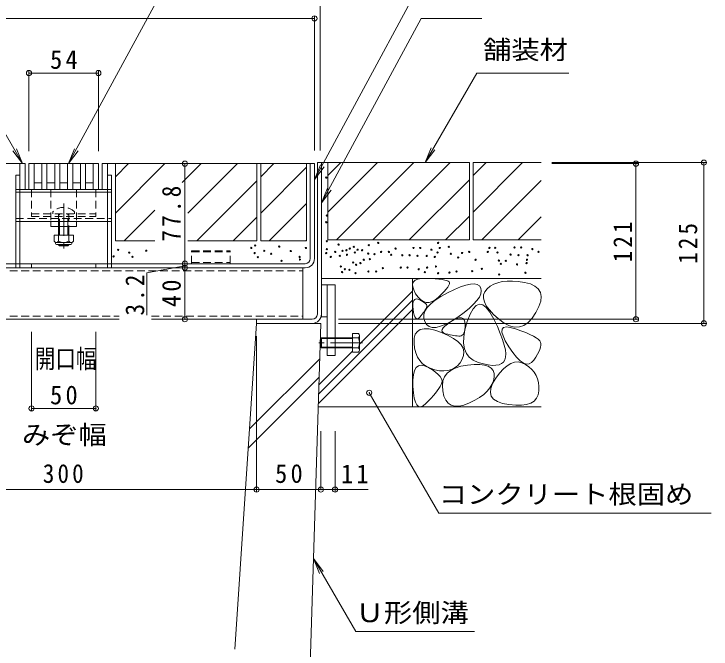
# Model space of a CAD drawing. Units: millimetres at full size, sheet at 1:5; some dimension numbers follow another scale. Extents: x -1741 to 1924, y -1327 to 1336.
# Drawn here: x 864 to 1406, y -980 to -486 of the extents above; entities that cross this region are included whole.
import ezdxf
from ezdxf.enums import TextEntityAlignment as Align

# ---------------------------------------------------------------- set-up
doc = ezdxf.new("R2010")
doc.units = ezdxf.units.MM
doc.header["$LTSCALE"] = 5
doc.header["$PDMODE"] = 32
doc.header["$PDSIZE"] = 4
doc.linetypes.add('CHAIN1', pattern=[8, 5, -1, 1, -1])
doc.linetypes.add('DASHED1', pattern=[1.8, 1.2, -0.6])
for name, color, linetype, lineweight in [('4-0_OUTLINE-0', 7, 'Continuous', 5), ('4-2_A_避難通路', 3, 'Continuous', 5), ('4-4_0108_天井情報・�', 7, 'Continuous', 5), ('4-5_0055_アルミ建具_', 7, 'Continuous', 5), ('4-7_03本体__3', 134, 'DASHED1', 5), ('4-E_10ﾎﾞﾙﾄ__2', 2, 'Continuous', 5), ('4-F_10ﾎﾞﾙﾄ__1', 6, 'Continuous', 5)]:
    doc.layers.add(name, color=color, linetype=linetype, lineweight=lineweight)
doc.styles.add('ＭＳ ゴシック', font='')
doc.styles.get('ＭＳ ゴシック').set_extended_font_data('MS Gothic')

msp = doc.modelspace()

# ---------------------------------------------------------------- linework, layer by layer
at = {"layer": '4-0_OUTLINE-0'}
for p, q in [((1102.96, -601.243), (1099.76, -601.243)), ((1099.76, -719.043), (1099.76, -601.243)), ((1102.96, -721.243), (1102.96, -601.243)), ((872.445, -602.043), (707.46, -602.043)), ((868.445, -679.843), (868.445, -602.043)), ((872.445, -602.043), (872.445, -622.043)), ((932.445, -602.043), (932.445, -622.043)), ((932.445, -602.043), (1091.967, -602.043)), ((936.445, -679.843), (936.445, -602.043)), ((1097.46, -602.043), (1091.967, -602.043)), ((1094.26, -675.843), (1094.26, -602.043)), ((1097.46, -675.843), (1097.46, -602.043)), ((868.445, -611.043), (865.245, -611.043)), ((865.245, -679.843), (865.245, -611.043)), ((936.445, -611.043), (939.645, -611.043)), ((939.645, -679.843), (939.645, -611.043)), ((868.445, -622.043), (936.445, -622.043)), ((868.445, -647.042), (936.445, -647.042)), ((898.445, -651.043), (898.445, -657.638)), ((899.195, -657.638), (899.195, -651.043)), ((905.695, -657.638), (905.695, -651.043)), ((906.445, -651.043), (906.445, -657.638)), ((898.445, -664.938), (898.445, -665.293)), ((899.195, -666.043), (898.445, -665.293)), ((898.445, -665.293), (906.445, -665.293)), ((899.195, -666.043), (899.195, -664.938)), ((905.695, -666.043), (899.195, -666.043)), ((905.695, -666.043), (905.695, -664.938)), ((905.695, -666.043), (906.445, -665.293)), ((906.445, -664.938), (906.445, -665.293)), ((1090.26, -679.843), (714.66, -679.843)), ((714.66, -683.043), (1090.26, -683.043)), ((1088.46, -683.043), (1088.46, -723.043)), ((1113.46, -696.243), (1102.96, -696.243)), ((1107.46, -696.243), (1107.46, -697.15)), ((1107.46, -697.15), (1107.46, -751.243)), ((1113.46, -696.243), (1113.46, -751.243)), ((709.16, -723.043), (945.644, -723.043)), ((970.76, -723.043), (1095.76, -723.043)), ((1052.46, -726.243), (1052.46, -723.043)), ((1095.72, -726.243), (1052.46, -726.243)), ((1102.96, -721.243), (1107.46, -721.243)), ((1113.46, -751.243), (1107.46, -751.243))]:
    msp.add_line(p, q, dxfattribs=at)
at = {"layer": '4-0_OUTLINE-0', "linetype": 'DASHED1'}
for p, q in [((868.445, -622.043), (865.245, -622.043)), ((877.445, -622.043), (877.445, -643.043)), ((892.445, -622.043), (892.445, -647.043)), ((912.445, -622.043), (912.445, -647.043)), ((927.445, -622.043), (927.445, -643.043)), ((936.445, -622.043), (939.645, -622.043)), ((865.245, -624.343), (939.645, -624.343)), ((893.945, -639.572), (893.945, -641.043)), ((910.945, -639.572), (910.945, -641.043)), ((865.245, -644.742), (939.645, -644.742)), ((877.445, -641.043), (927.445, -641.043)), ((877.445, -643.043), (927.445, -643.043)), ((898.445, -641.043), (898.445, -647.043)), ((899.195, -651.043), (899.195, -641.043)), ((905.695, -651.043), (905.695, -641.043)), ((906.445, -641.043), (906.445, -651.043)), ((868.445, -647.042), (865.245, -647.042)), ((898.445, -647.043), (898.445, -651.043)), ((936.445, -647.042), (939.645, -647.042)), ((865.245, -679.843), (865.245, -683.043)), ((868.445, -679.843), (868.445, -683.043)), ((877.445, -679.843), (877.445, -683.043)), ((927.445, -679.843), (927.445, -683.043)), ((936.445, -679.843), (936.445, -683.043)), ((939.645, -679.843), (939.645, -683.043)), ((716.46, -685.343), (1088.46, -685.343)), ((716.46, -720.743), (945.644, -720.743)), ((970.76, -720.743), (1088.46, -720.743))]:
    msp.add_line(p, q, dxfattribs=at)
at = {"layer": '4-0_OUTLINE-0', "linetype": 'CHAIN1'}
msp.add_line((902.445, -633.072), (902.445, -669.42), dxfattribs=at)
at = {"layer": '4-0_OUTLINE-0', "color": 2}
for p, q in [((894.945, -657.638), (894.945, -662.438)), ((909.945, -657.638), (894.945, -657.638)), ((898.445, -657.638), (898.445, -662.438)), ((906.445, -657.638), (906.445, -662.438)), ((909.945, -657.638), (909.945, -662.438)), ((896.095, -664.188), (896.095, -663.347)), ((908.195, -663.438), (896.695, -663.438)), ((896.845, -664.938), (908.045, -664.938)), ((908.795, -664.188), (908.795, -663.347)), ((1131.862, -734.224), (1127.173, -734.224)), ((1127.173, -748.603), (1127.173, -734.224)), ((1132.472, -735.819), (1132.472, -747.008)), ((1102.833, -737.414), (1102.157, -738.114)), ((1102.157, -744.714), (1102.157, -738.114)), ((1102.157, -738.114), (1107.46, -738.114)), ((1113.46, -737.414), (1131.861, -737.414)), ((1113.46, -738.114), (1127.173, -738.114)), ((1102.833, -745.414), (1102.157, -744.714)), ((1102.157, -744.714), (1107.46, -744.714)), ((1102.833, -745.414), (1107.46, -745.414)), ((1113.46, -744.714), (1127.173, -744.714)), ((1113.46, -745.414), (1131.861, -745.414)), ((1131.862, -748.603), (1127.173, -748.603))]:
    msp.add_line(p, q, dxfattribs=at)
at = {"layer": '4-0_OUTLINE-0', "color": 2, "linetype": 'DASHED1'}
for p, q in [((1001.945, -669.843), (1031.945, -669.843)), ((1001.945, -679.843), (1001.945, -669.843)), ((1001.945, -670.743), (1031.945, -670.743)), ((1031.945, -679.843), (1031.945, -669.843)), ((1001.945, -678.843), (1031.945, -678.843)), ((1107.46, -737.414), (1113.46, -737.414)), ((1107.46, -738.114), (1113.46, -738.114)), ((1107.46, -744.714), (1113.46, -744.714)), ((1107.46, -745.414), (1113.46, -745.414))]:
    msp.add_line(p, q, dxfattribs=at)
at = {"layer": '4-0_OUTLINE-0', "color": 4, "linetype": 'CHAIN1'}
msp.add_line((1134.973, -741.414), (1100.921, -741.414), dxfattribs=at)
at = {"layer": '4-0_OUTLINE-0'}
for points in [[(912.445, -651.043), (892.445, -651.043), (892.445, -647.043)], [(912.445, -651.043), (912.445, -647.043), (892.445, -647.043)]]:
    msp.add_lwpolyline(points, dxfattribs=at)
at = {"layer": '4-0_OUTLINE-0', "color": 2}
msp.add_lwpolyline([(1102.833, -745.414), (1102.833, -737.414), (1107.46, -737.414)], dxfattribs=at)
at = {"layer": '4-0_OUTLINE-0', "linetype": 'DASHED1'}
msp.add_arc((902.445, -648.043), 12, 44.90053, 135.09947, dxfattribs=at)
at = {"layer": '4-0_OUTLINE-0', "color": 2}
for centre, radius, start, end in [((896.695, -661.406), 2.031, 210.51797, 329.48203), ((896.845, -664.188), 0.75, 180, 270), ((902.445, -654.937), 8.5, 241.92867, 298.07147), ((908.195, -661.406), 2.031, 210.51451, 329.48514), ((908.045, -664.188), 0.75, 270, 0), ((1130.082, -735.819), 2.39, 318.1441, 41.8559), ((1119.054, -741.414), 13.418, 342.65606, 17.34394), ((1130.082, -747.008), 2.39, 318.1441, 41.8559)]:
    msp.add_arc(centre, radius, start, end, dxfattribs=at)
at = {"layer": '4-0_OUTLINE-0'}
for centre, radius in [((1090.26, -675.843), 7.2), ((1090.26, -675.843), 4), ((1095.72, -719.003), 7.24), ((1095.76, -719.043), 4)]:
    msp.add_arc(centre, radius, 270, 0, dxfattribs=at)
at = {"layer": '4-2_A_避難通路'}
for p, q in [((875.445, -602.043), (929.445, -602.043)), ((875.445, -602.043), (875.445, -622.043)), ((879.445, -602.043), (879.445, -622.043)), ((885.445, -602.043), (885.445, -622.043)), ((889.445, -602.043), (889.445, -622.043)), ((895.445, -602.043), (895.445, -622.043)), ((899.445, -602.043), (899.445, -622.043)), ((905.445, -602.043), (905.445, -622.043)), ((909.445, -602.043), (909.445, -622.043)), ((915.445, -602.043), (915.445, -622.043)), ((919.445, -602.043), (919.445, -622.043)), ((925.445, -602.043), (925.445, -622.043)), ((929.445, -602.043), (929.445, -622.043)), ((885.445, -617.043), (879.445, -617.043)), ((895.445, -617.043), (889.445, -617.043)), ((905.445, -617.043), (899.445, -617.043)), ((915.445, -617.043), (909.445, -617.043)), ((925.445, -617.043), (919.445, -617.043)), ((929.445, -622.043), (875.445, -622.043))]:
    msp.add_line(p, q, dxfattribs=at)
at = {"layer": '4-4_0108_天井情報・�'}
for p, q in [((1101.96, -438.997), (1101.96, -591.743)), ((1097.46, -487.611), (1097.46, -591.743)), ((707.46, -489.111), (1097.46, -489.111)), ((875.445, -530.045), (875.445, -592.243)), ((929.445, -530.045), (929.445, -592.243)), ((875.445, -531.545), (929.445, -531.545)), ((870.445, -602.043), (865.661, -590.494)), ((1401.908, -601.243), (1282.193, -601.243)), ((1400.408, -601.243), (1400.408, -726.243)), ((996.735, -679.843), (996.735, -602.043)), ((1349.041, -602.043), (1282.193, -602.043)), ((1347.541, -602.043), (1347.541, -723.043)), ((967.013, -686.896), (996.735, -681.443)), ((996.735, -679.843), (996.735, -683.043)), ((996.735, -683.043), (996.735, -723.043)), ((967.013, -686.896), (967.013, -719.781)), ((1349.041, -723.043), (1116.21, -723.043)), ((1401.908, -726.243), (1116.21, -726.243)), ((877.445, -793.962), (877.445, -732.913)), ((927.445, -793.962), (927.445, -732.913)), ((1052.46, -857.073), (1052.46, -736.243)), ((877.445, -792.462), (927.445, -792.462)), ((1102.46, -855.573), (1102.46, -810.223)), ((1113.46, -857.073), (1113.46, -810.223)), ((752.46, -855.573), (1052.46, -855.573)), ((1052.46, -855.573), (1102.46, -855.573))]:
    msp.add_line(p, q, dxfattribs=at)
for points in [[(727.501, -354.457), (870.445, -602.043), (862.835, -592.126)], [(1102.46, -855.573), (1113.46, -855.573), (1139.323, -855.573)]]:
    msp.add_lwpolyline(points, dxfattribs=at)
for p in [(1097.46, -489.111), (875.445, -531.545), (929.445, -531.545), (996.735, -602.043), (1347.541, -602.043), (1400.408, -601.243), (996.735, -679.843), (996.735, -683.043), (996.735, -723.043), (1347.541, -723.043), (1400.408, -726.243), (877.445, -792.462), (927.445, -792.462), (1052.46, -855.573), (1102.46, -855.573), (1113.46, -855.573)]:
    msp.add_point(p, dxfattribs=at)
at = {"layer": '4-5_0055_アルミ建具_'}
for p, q in [((906.118, -602.043), (1025.406, -381.525)), ((1097.46, -614.429), (1192.547, -438.649)), ((1102.96, -632.546), (1180.55, -489.111)), ((1227.7, -489.111), (1180.55, -489.111)), ((1183.553, -601.243), (1223.793, -531.545)), ((1295.212, -531.545), (1223.793, -531.545)), ((906.118, -602.043), (910.902, -590.494)), ((1183.553, -601.243), (1188.337, -589.694)), ((906.118, -602.043), (913.728, -592.126)), ((1183.553, -601.243), (1191.163, -591.326)), ((1097.46, -614.429), (1102.243, -602.88)), ((1097.46, -614.429), (1105.069, -604.512)), ((1102.96, -632.546), (1107.743, -620.997)), ((1102.96, -632.546), (1110.569, -622.629)), ((1140.078, -780.239), (1194.158, -873.907)), ((1194.158, -873.907), (1405.943, -873.907)), ((1096.742, -909.225), (1129.536, -966.027)), ((1096.742, -909.225), (1101.525, -920.774)), ((1096.742, -909.225), (1104.351, -919.142)), ((1129.536, -966.027), (1221.99, -966.027))]:
    msp.add_line(p, q, dxfattribs=at)
msp.add_point((1140.078, -780.239), dxfattribs=at)
at = {"layer": '4-7_03本体__3', "linetype": 'Continuous'}
for p, q in [((872.445, -622.043), (932.445, -622.043)), ((868.445, -647.043), (936.445, -647.043))]:
    msp.add_line(p, q, dxfattribs=at)
at = {"layer": '4-7_03本体__3'}
for p, q in [((939.645, -624.343), (865.245, -624.343)), ((865.245, -644.743), (939.645, -644.743))]:
    msp.add_line(p, q, dxfattribs=at)
at = {"layer": '4-E_10ﾎﾞﾙﾄ__2'}
for p, q in [((1107.96, -601.243), (1102.96, -601.243)), ((1217.96, -601.243), (1107.96, -601.243)), ((1107.96, -611.39), (1118.107, -601.243)), ((1107.96, -601.243), (1107.96, -661.243)), ((1107.96, -639.674), (1146.391, -601.243)), ((1114.676, -661.243), (1174.676, -601.243)), ((1142.96, -661.243), (1202.96, -601.243)), ((1220.96, -611.39), (1231.107, -601.243)), ((1220.96, -601.243), (1220.96, -661.243)), ((1220.96, -639.674), (1259.391, -601.243)), ((1273.76, -601.243), (1220.96, -601.243)), ((1052.645, -602.043), (942.645, -602.043)), ((942.645, -612.19), (952.792, -602.043)), ((942.645, -602.043), (942.645, -662.043)), ((942.645, -640.474), (981.076, -602.043)), ((994.599, -616.804), (1009.361, -602.043)), ((999.097, -640.59), (1037.645, -602.043)), ((1052.645, -602.043), (1052.645, -662.043)), ((1055.645, -602.043), (1055.645, -662.043)), ((1091.26, -602.043), (1055.645, -602.043)), ((1055.645, -612.19), (1065.792, -602.043)), ((1055.645, -640.474), (1091.26, -604.859)), ((1091.26, -662.043), (1091.26, -602.043)), ((1005.929, -662.043), (1052.645, -615.327)), ((1171.244, -661.243), (1217.96, -614.527)), ((1227.676, -661.243), (1273.76, -615.158)), ((1091.26, -633.143), (1062.361, -662.043)), ((949.361, -662.043), (973.299, -638.104)), ((1034.213, -662.043), (1052.645, -643.611)), ((1199.528, -661.243), (1217.96, -642.811)), ((1255.96, -661.243), (1273.76, -643.443)), ((1090.645, -662.043), (1091.26, -661.428)), ((1273.76, -661.243), (1220.96, -661.243)), ((973.299, -662.043), (942.645, -662.043)), ((1052.645, -662.043), (999.097, -662.043)), ((1091.26, -662.043), (1055.645, -662.043)), ((1102.96, -691.243), (1273.76, -691.243)), ((1173.76, -691.243), (1173.76, -791.243)), ((1132.472, -742.518), (1173.76, -701.229)), ((1100.739, -781.322), (1173.76, -708.3)), ((1100.511, -788.621), (1173.76, -715.371)), ((1100.967, -774.023), (1127.173, -747.817)), ((1100.429, -791.243), (1273.76, -791.243)), ((1265.704, -788.258), (1262.471, -789.343)), ((1268.267, -786.655), (1265.704, -788.258))]:
    msp.add_line(p, q, dxfattribs=at)
for points in [[(1217.96, -601.243), (1217.96, -661.243), (1107.96, -661.243)], [(1262.471, -789.343), (1258.567, -789.908), (1253.993, -789.955), (1248.748, -789.482), (1243.705, -788.521), (1239.736, -787.1), (1236.841, -785.221), (1235.02, -782.882), (1234.273, -780.085), (1234.6, -776.828), (1236.001, -773.113), (1238.476, -768.938), (1241.474, -764.917), (1244.443, -761.66), (1247.384, -759.169), (1250.296, -757.442), (1253.18, -756.481), (1256.035, -756.284), (1258.862, -756.853), (1261.66, -758.186), (1264.256, -760.009), (1266.478, -762.044), (1268.324, -764.293), (1269.796, -766.754), (1270.892, -769.429), (1271.614, -772.316), (1271.96, -775.417), (1271.932, -778.73)], [(1271.932, -778.73), (1271.381, -781.891), (1270.159, -784.532), (1268.267, -786.655)]]:
    msp.add_lwpolyline(points, dxfattribs=at)
for points in [[(1202.282, -693.94), (1202.606, -694.608), (1202.543, -695.509), (1202.093, -696.644), (1201.254, -698.012), (1200.029, -699.614), (1198.415, -701.449), (1196.414, -703.518), (1194.026, -705.82), (1191.487, -707.896), (1189.036, -709.284), (1186.673, -709.986), (1184.397, -710), (1182.209, -709.327), (1180.108, -707.967), (1178.095, -705.919), (1176.17, -703.185), (1174.652, -700.306), (1173.863, -697.825), (1173.803, -695.743), (1174.471, -694.059), (1175.867, -692.773), (1177.991, -691.886), (1180.844, -691.396), (1184.426, -691.305), (1188.157, -691.441), (1191.46, -691.632), (1194.335, -691.878), (1196.781, -692.18), (1198.799, -692.537), (1200.388, -692.949), (1201.549, -693.417)], [(1240.732, -722.858), (1245.071, -726.026), (1249.207, -728.111), (1253.141, -729.116), (1256.872, -729.038), (1260.401, -727.88), (1263.727, -725.639), (1266.851, -722.318), (1269.772, -717.914), (1272.101, -713.222), (1273.447, -709.031), (1273.811, -705.344), (1273.192, -702.158), (1271.591, -699.476), (1269.007, -697.295), (1265.441, -695.618), (1260.892, -694.442), (1256.028, -693.711), (1251.517, -693.365), (1247.358, -693.405), (1243.552, -693.83), (1240.098, -694.641), (1236.997, -695.837), (1234.248, -697.419), (1231.852, -699.386), (1230.048, -701.643), (1229.077, -704.093), (1228.938, -706.737), (1229.632, -709.574), (1231.158, -712.605), (1233.517, -715.829), (1236.708, -719.247)], [(1226.812, -698.858), (1227.206, -700.984), (1226.851, -703.304), (1225.748, -705.82), (1223.896, -708.53), (1221.296, -711.436), (1217.947, -714.536), (1213.85, -717.832), (1209.004, -721.322), (1204.034, -724.517), (1199.563, -726.926), (1195.592, -728.549), (1192.12, -729.386), (1189.148, -729.437), (1186.675, -728.702), (1184.702, -727.181), (1183.228, -724.874), (1182.435, -722.161), (1182.505, -719.42), (1183.437, -716.653), (1185.232, -713.858), (1187.889, -711.037), (1191.409, -708.188), (1195.791, -705.313), (1201.036, -702.41), (1206.405, -699.803), (1211.161, -697.814), (1215.303, -696.443), (1218.832, -695.69), (1221.747, -695.555), (1224.049, -696.038), (1225.737, -697.139)], [(1184.668, -713.855), (1184.312, -714.617), (1183.874, -715.429), (1183.353, -716.293), (1182.749, -717.208), (1182.063, -718.174), (1181.294, -719.191), (1180.442, -720.259), (1179.507, -721.379), (1178.57, -722.288), (1177.709, -722.727), (1176.927, -722.695), (1176.222, -722.193), (1175.594, -721.22), (1175.043, -719.776), (1174.57, -717.861), (1174.174, -715.476), (1173.942, -713.066), (1173.961, -711.075), (1174.23, -709.504), (1174.75, -708.354), (1175.521, -707.624), (1176.542, -707.313), (1177.813, -707.423), (1179.335, -707.953), (1180.86, -708.693), (1182.139, -709.432), (1183.174, -710.17), (1183.963, -710.908), (1184.507, -711.646), (1184.806, -712.383), (1184.859, -713.119)], [(1245.54, -754.714), (1246.162, -752.611), (1246.299, -749.974), (1245.952, -746.803), (1245.12, -743.098), (1243.804, -738.859), (1242.003, -734.086), (1239.718, -728.779), (1236.948, -722.938), (1233.99, -717.624), (1231.14, -713.899), (1228.398, -711.762), (1225.764, -711.214), (1223.238, -712.254), (1220.82, -714.883), (1218.51, -719.1), (1216.308, -724.906), (1214.563, -731.177), (1213.623, -736.792), (1213.489, -741.75), (1214.16, -746.05), (1215.637, -749.693), (1217.919, -752.68), (1221.007, -755.01), (1224.9, -756.682), (1228.982, -757.827), (1232.634, -758.575), (1235.858, -758.925), (1238.652, -758.878), (1241.018, -758.433), (1242.954, -757.591), (1244.462, -756.351)], [(1210.736, -736.147), (1209.686, -736.147), (1208.534, -736.08), (1207.28, -735.946), (1205.925, -735.745), (1204.468, -735.478), (1202.909, -735.144), (1201.249, -734.743), (1199.487, -734.275), (1197.961, -733.694), (1197.009, -732.951), (1196.632, -732.048), (1196.829, -730.983), (1197.599, -729.758), (1198.944, -728.371), (1200.863, -726.824), (1203.357, -725.116), (1205.965, -723.58), (1208.23, -722.549), (1210.151, -722.025), (1211.729, -722.006), (1212.964, -722.493), (1213.854, -723.485), (1214.402, -724.984), (1214.606, -726.988), (1214.573, -729.106), (1214.412, -730.946), (1214.122, -732.508), (1213.702, -733.792), (1213.154, -734.798), (1212.477, -735.526), (1211.671, -735.976)], [(1212.412, -754.154), (1210.712, -756.918), (1208.734, -759.185), (1206.476, -760.956), (1203.94, -762.23), (1201.124, -763.008), (1198.03, -763.289), (1194.656, -763.074), (1191.004, -762.362), (1187.435, -761.198), (1184.311, -759.623), (1181.633, -757.64), (1179.4, -755.246), (1177.613, -752.444), (1176.271, -749.231), (1175.375, -745.61), (1174.924, -741.578), (1175.059, -737.744), (1175.92, -734.711), (1177.507, -732.482), (1179.82, -731.054), (1182.859, -730.43), (1186.624, -730.607), (1191.115, -731.588), (1196.332, -733.37), (1201.466, -735.606), (1205.707, -737.945), (1209.056, -740.388), (1211.512, -742.934), (1213.076, -745.584), (1213.747, -748.337), (1213.526, -751.194)], [(1273.283, -740.871), (1273.506, -742.014), (1273.479, -743.329), (1273.203, -744.814), (1272.677, -746.471), (1271.902, -748.299), (1270.877, -750.298), (1269.602, -752.468), (1268.079, -754.81), (1266.332, -756.771), (1264.39, -757.801), (1262.251, -757.901), (1259.917, -757.069), (1257.387, -755.306), (1254.661, -752.612), (1251.739, -748.987), (1248.621, -744.432), (1245.888, -739.82), (1244.122, -736.028), (1243.323, -733.056), (1243.49, -730.904), (1244.624, -729.571), (1246.724, -729.059), (1249.791, -729.366), (1253.825, -730.493), (1258.081, -732), (1261.817, -733.447), (1265.031, -734.835), (1267.724, -736.162), (1269.895, -737.429), (1271.546, -738.636), (1272.675, -739.784)], [(1196.129, -773.902), (1195.253, -775.418), (1194.196, -777.024), (1192.958, -778.722), (1191.539, -780.511), (1189.939, -782.391), (1188.157, -784.363), (1186.195, -786.425), (1184.052, -788.579), (1181.941, -790.296), (1180.076, -791.051), (1178.458, -790.843), (1177.085, -789.672), (1175.959, -787.539), (1175.078, -784.442), (1174.444, -780.383), (1174.056, -775.36), (1174.013, -770.315), (1174.413, -766.188), (1175.257, -762.977), (1176.545, -760.684), (1178.276, -759.308), (1180.451, -758.849), (1183.07, -759.308), (1186.133, -760.684), (1189.163, -762.496), (1191.684, -764.262), (1193.697, -765.983), (1195.201, -767.657), (1196.196, -769.287), (1196.682, -770.871), (1196.66, -772.409)], [(1237.22, -767.994), (1236.637, -770.944), (1235.533, -773.771), (1233.908, -776.476), (1231.761, -779.059), (1229.094, -781.519), (1225.906, -783.858), (1222.196, -786.074), (1217.966, -788.168), (1213.712, -789.801), (1209.934, -790.635), (1206.631, -790.671), (1203.803, -789.907), (1201.45, -788.345), (1199.572, -785.983), (1198.169, -782.823), (1197.242, -778.864), (1196.939, -774.735), (1197.41, -771.066), (1198.655, -767.855), (1200.675, -765.104), (1203.469, -762.812), (1207.037, -760.979), (1211.379, -759.605), (1216.496, -758.691), (1221.635, -758.237), (1226.046, -758.245), (1229.729, -758.715), (1232.684, -759.647), (1234.91, -761.041), (1236.408, -762.897), (1237.178, -765.214)]]:
    msp.add_lwpolyline(points, close=True, dxfattribs=at)
at = {"layer": '4-E_10ﾎﾞﾙﾄ__2', "color": 7}
for centre in [(1106.691, -612.862), (1107.125, -642.427), (1106.691, -647.645), (1051.381, -665.671), (1070.123, -666.525), (1107.125, -662.428), (1116.256, -665.036), (1127.995, -666.775), (1139.734, -665.471), (1147.126, -663.732), (1193.648, -663.732), (1201.909, -666.775), (1253.037, -667.149), (1258.254, -667.149), (944.792, -669.152), (953.41, -671.274), (966.657, -669.737), (1048.364, -667.561), (1050.965, -671.557), (1058.487, -669.847), (1063.811, -672.099), (1079.041, -669.983), (1090.847, -667.634), (1106.691, -671.558), (1107.125, -668.515), (1113.647, -670.688), (1119.299, -669.819), (1122.343, -669.384), (1124.952, -668.08), (1128.865, -671.123), (1131.039, -668.949), (1134.517, -669.384), (1139.3, -671.993), (1144.082, -672.428), (1149.3, -670.688), (1155.387, -670.688), (1160.604, -668.08), (1174.518, -667.645), (1179.735, -667.645), (1188.431, -668.949), (1193.213, -671.123), (1194.953, -667.645), (1203.524, -672.098), (1212.321, -671.532), (1217.882, -670.668), (1232.23, -670.668), (1233.534, -667.625), (1238.09, -667.532), (1239.736, -671.123), (1249.993, -672.801), (1266.95, -668.454), (1271.732, -670.628), (941.273, -674.189), (955.849, -674.525), (1053.404, -674.809), (1071.943, -677.627), (1085.957, -674.594), (1086.224, -676.603), (1110.169, -674.602), (1117.125, -673.732), (1122.778, -672.862), (1135.821, -676.776), (1140.604, -676.341), (1157.126, -672.862), (1165.822, -673.297), (1171.474, -673.297), (1177.561, -673.732), (1184.765, -673.823), (1191.039, -674.602), (1209.301, -675.036), (1222.779, -676.776), (1240.974, -677.443), (1246.258, -677.645), (1256.08, -673.236), (1262.78, -676.776), (1263.284, -673.328), (1118.094, -682.009), (1127.56, -678.949), (1129.833, -680.704), (1133.213, -679.384), (1150.703, -683.313), (1164.616, -682.878), (1169.834, -682.878), (1185.051, -682.878), (1192.008, -682.009), (1242.403, -679.947), (1255.012, -680.382), (1262.496, -679.4), (1118.963, -686.356), (1121.137, -684.183), (1124.616, -684.617), (1129.398, -687.226), (1139.398, -685.922), (1145.485, -685.922), (1178.529, -684.183), (1183.312, -686.356), (1193.623, -687.331), (1202.419, -686.765), (1207.981, -685.901), (1220.239, -685.667), (1227.63, -683.928), (1241.109, -688.276), (1261.534, -686.904)]:
    msp.add_circle(centre, 0.5, dxfattribs=at)
at = {"layer": '4-F_10ﾎﾞﾙﾄ__1'}
for p, q in [((1035.572, -979.568), (1052.46, -726.243)), ((1052.46, -726.243), (1102.46, -726.243)), ((1102.46, -726.243), (1092.46, -1046.242)), ((1046.983, -808.394), (1101.599, -753.777)), ((1045.988, -823.326), (1101.15, -768.164))]:
    msp.add_line(p, q, dxfattribs=at)

# ---------------------------------------------------------------- texts
at = {"layer": '4-4_0108_天井情報・�', "color": 2, "style": 'ＭＳ ゴシック'}
for s, width, p in [('開口幅', 0.8, (879.949, -765.461)), ('みぞ幅', 1.1, (869.96, -824.574))]:
    msp.add_text(s, height=14.66, dxfattribs=dict(at, width=width)).set_placement(p, align=Align.BOTTOM_LEFT)
at = {"layer": '4-4_0108_天井情報・�', "color": 2, "char_height": 14.66, "attachment_point": 7, "style": 'ＭＳ ゴシック'}
for s, insert in [('\\T1.27;\\W0.95;54', (891.82, -528.545)), ('\\T1.27;\\W0.95;50', (891.82, -789.462)), ('\\T1.27;\\W0.9;300', (886.21, -850.573)), ('\\T1.27;\\W0.95;50', (1066.835, -850.573)), ('\\T1.27;\\W0.95;11', (1118.073, -850.573))]:
    msp.add_mtext(s, dxfattribs=dict(at, insert=insert))
at = {"layer": '4-4_0108_天井情報・�', "color": 2, "char_height": 14.66, "attachment_point": 7, "rotation": 90, "style": 'ＭＳ ゴシック'}
for s, insert in [('\\T1.28;\\W0.9;77.8', (993.735, -662.668)), ('\\T1.27;\\W0.9;121', (1344.541, -678.793)), ('\\T1.27;\\W0.9;125', (1395.408, -679.993)), ('\\T1.27;\\W0.9;3.2', (965.293, -720.137)), ('\\T1.27;\\W0.95;40', (993.735, -713.668))]:
    msp.add_mtext(s, dxfattribs=dict(at, insert=insert))
at = {"layer": '4-5_0055_アルミ建具_', "color": 2, "style": 'ＭＳ ゴシック', "width": 1.1}
for s, p in [('舗装材', (1228.621, -525.155)), ('コンクリート根固め', (1194.158, -870.907)), ('Ｕ形側溝', (1129.536, -963.027))]:
    msp.add_text(s, height=14.66, dxfattribs=at).set_placement(p, align=Align.BOTTOM_LEFT)

doc.saveas('drawing.dxf')
